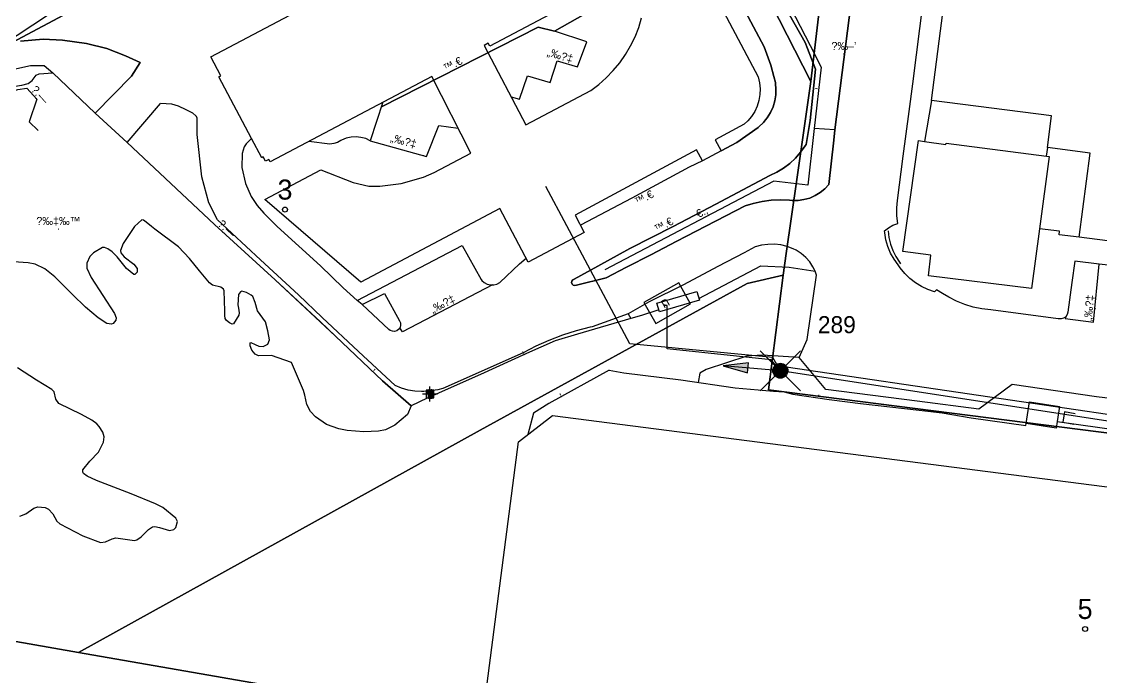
# Model space of a CAD drawing. Header units: metres. Extents: x 218299 to 220222, y 572714 to 574340.
# Drawn here: x 219743.6 to 219851.5, y 573525.6 to 573591.1 of the extents above; entities that cross this region are included whole.
import ezdxf
from ezdxf.enums import TextEntityAlignment as Align

# ---------------------------------------------------------------- set-up
doc = ezdxf.new("R2010")
doc.units = ezdxf.units.M
doc.header["$MEASUREMENT"] = 0
doc.header["$PDMODE"] = 66
doc.header["$PDSIZE"] = 0.75
for name, color, linetype in [('1602', 44, 'Continuous'), ('1603', 44, 'Continuous'), ('6051', 100, 'CABLEAIREXIST'), ('6061', 254, 'CABLEAIREXIST'), ('6151', 102, 'CABLEUNDEXIST03'), ('6241H', 7, 'Continuous'), ('6323', 7, 'Continuous'), ('6541', 7, 'Continuous'), ('6712', 3, 'CABLEDEAD03'), ('A_POINTS', 2, 'Continuous'), ('M2200', 253, 'Continuous'), ('M2207', 253, 'Continuous'), ('M2401', 7, 'Continuous'), ('M2404', 7, 'Continuous'), ('M2408', 253, 'Continuous'), ('M2430', 253, 'Continuous'), ('M2601', 253, 'Continuous'), ('M2602', 253, 'Continuous'), ('M2605', 253, 'Continuous'), ('M2802', 253, 'Continuous'), ('M2804', 253, 'Continuous'), ('M4611', 253, 'Continuous')]:
    doc.layers.add(name, color=color, linetype=linetype)
doc.styles.add('BITUL', font='bitul')
doc.styles.add('HEBTXT', font='HEBTXT')
doc.styles.add('MAVAT_HEBTXT', font='HEBTXT')
doc.linetypes.add('CABLEAIREXIST', pattern='A,0.001,[202,elecad.shx,S=0.8,R=0,X=0,Y=0],-0.8,[203,elecad.shx,S=0.8,R=0,X=0,Y=0],-0.8', length=1.601)
doc.linetypes.add('CABLEDEAD03', pattern='A,2.5,[223,elecad.shx,S=0.01,R=0,X=0,Y=0],5,[222,elecad.shx,S=0.01,R=0,X=0,Y=0],2.5', length=10)
doc.linetypes.add('CABLEUNDEXIST03', pattern='A,3.5,[222,elecad.shx,S=0.01,R=0,X=0,Y=0],1.5', length=5)

# ---------------------------------------------------------------- blocks, each defined once
blk = doc.blocks.new('6323')
at = {"color": 0}
for p, q in [((-2, -2), (2, 2)), ((-2, 2), (2, -2))]:
    blk.add_line(p, q, dxfattribs=at)
at = {"color": 0, "const_width": 0.75}
blk.add_lwpolyline([(-0.375, 0, 1), (0.375, 0, 1)], format="xyb", close=True, dxfattribs=at)
at = {"color": 0}
blk.add_circle((0, 0), 0.75, dxfattribs=at)
at = {"color": 0, "style": 'BITUL'}
blk.add_attdef('POLE_NUM', (3, 3), '', height=1.7, dxfattribs=at)
blk = doc.blocks.new('6541')
at = {"color": 0}
blk.add_lwpolyline([(0.75, 0), (5.75, 0), (3.25, 0.5), (3.25, -0.5), (5.75, 0)], dxfattribs=at)
blk.add_solid([(3.25, -0.5), (3.25, 0.5), (5.75, 0)], dxfattribs=at)
blk = doc.blocks.new('6241H')
at = {"color": 0}
blk.add_lwpolyline([(-2, -1.2), (2, -1.2), (2, 1.2), (-2, 1.2)], close=True, dxfattribs=at)
at = {"color": 0, "linetype": 'ByBlock', "style": 'HEBTXT'}
blk.add_text('ח', height=0.9, dxfattribs=at).set_placement((0.23, -0.3), align=Align.RIGHT)
blk.add_attdef('PIL_NAME', (2.42, 1.83), '', height=1.7, dxfattribs=at)
at = {"color": 0, "linetype": 'ByBlock', "style": 'HEBTXT', "flags": 1}
for tag, p in [('TYPE', (2.43, -0.5)), ('MAP_TYPE', (2.42, -2.56))]:
    blk.add_attdef(tag, p, '', height=1.7, dxfattribs=at)
blk = doc.blocks.new('1603')
at = {"layer": 'A_POINTS'}
blk.add_circle((0, 0), 0.25, dxfattribs=at)
at = {"color": 0, "style": 'HEBTXT'}
blk.add_attdef('PARCEL_NUM', text='', height=2, dxfattribs=at).set_placement((0, 1), align=Align.CENTER)
at = {"color": 0, "style": 'HEBTXT', "flags": 1}
blk.add_attdef('LOT_NUM', text='', height=2, dxfattribs=at).set_placement((0, -2.5), align=Align.CENTER)
blk = doc.blocks.new('M2802')
blk.add_circle((0, 0), 0.025)
at = {"style": 'MAVAT_HEBTXT'}
blk.add_attdef('NAME', text='', height=0.8, dxfattribs=at).set_placement((0, 1.59), align=Align.MIDDLE)
blk = doc.blocks.new('M2804')
blk.add_circle((0, 0), 0.025)
at = {"style": 'MAVAT_HEBTXT'}
blk.add_attdef('NAME', text='', height=0.8, dxfattribs=at).set_placement((0, 1.59), align=Align.MIDDLE)
blk = doc.blocks.new('M4611')
for p, q in [((-1.07, 0.55), (-1.07, 0.77)), ((-1, 0.57), (-0.52, 0.57)), ((-0.95, 0.86), (-0.54, 0.86)), ((-0.88, 1), (-0.51, 1)), ((-0.77, 1.07), (-0.5, 1.07)), ((-0.77, 0.25), (-0.5, 0.25)), ((-0.5, 1.07), (-0.5, 1.13)), ((-0.5, -1.5), (-0.5, 1.06)), ((-0.2, 1.43), (0.44, 1.43)), ((-0.04, 1.28), (-0.04, -1.47)), ((0.41, 1.29), (0.41, -1.46)), ((0.64, -1.47), (0.64, 1.16)), ((0.74, 1.13), (0.74, -1.5)), ((0.74, 1.07), (0.95, 1.07)), ((0.74, 0.25), (0.95, 0.25)), ((1.03, 1), (0.77, 1)), ((1.16, 0.85), (0.78, 0.85)), ((1.2, 0.55), (0.79, 0.55)), ((1.25, 0.55), (1.25, 0.77)), ((0.74, -1.5), (-0.5, -1.5))]:
    blk.add_line(p, q)
for centre, start, end in [((-0.77, 0.77), 90, 180), ((-0.77, 0.55), 180, 270), ((-0.2, 1.13), 90, 180), ((0.44, 1.13), 0, 90), ((0.95, 0.77), 0, 90), ((0.95, 0.55), 270, 0)]:
    blk.add_arc(centre, 0.3, start, end)
blk.add_point((0, 0))
at = {"style": 'MAVAT_HEBTXT', "flags": 1}
for tag, p in [('MARK', (0.08, 2.68)), ('HEIGHT', (0.08, -2.76)), ('NAME', (0.08, -5.32)), ('DIAMETER', (0.08, -7.89))]:
    blk.add_attdef(tag, text='', height=0.8, dxfattribs=at).set_placement(p, align=Align.MIDDLE)
blk = doc.blocks.new('M2404')
blk.add_circle((0, 0), 0.025)
at = {"style": 'MAVAT_HEBTXT'}
blk.add_attdef('NAME', text='', height=0.8, dxfattribs=at).set_placement((0, 1.59), align=Align.MIDDLE)
blk = doc.blocks.new('M2430')
blk.add_circle((0, 0), 0.025)
at = {"style": 'MAVAT_HEBTXT'}
blk.add_attdef('NAME', text='', height=0.8, dxfattribs=at).set_placement((0, 1.25), align=Align.MIDDLE)
blk = doc.blocks.new('M2601')
blk.add_circle((0, 0), 0.025)
at = {"style": 'MAVAT_HEBTXT'}
blk.add_attdef('NAME', text='', height=0.8, dxfattribs=at).set_placement((0, 1.59), align=Align.MIDDLE)
blk = doc.blocks.new('M2602')
blk.add_circle((0, 0), 0.025)
at = {"style": 'MAVAT_HEBTXT'}
blk.add_attdef('NAME', text='', height=0.8, dxfattribs=at).set_placement((0, 1.59), align=Align.MIDDLE)
blk = doc.blocks.new('M2605')
blk.add_circle((0, 0), 0.025)
at = {"style": 'MAVAT_HEBTXT'}
blk.add_attdef('NAME', text='', height=0.8, dxfattribs=at).set_placement((0, 1.59), align=Align.MIDDLE)
blk = doc.blocks.new('111')
at = {"layer": 'M2200'}
for points in [[(219863.99, 573567.71, 596.18), (219849.31, 573569.6, 596.16), (219850.4, 573578, 597.54), (219846.13, 573578.55, 596.76), (219846.54, 573581.71, 596.76), (219834.54, 573583.26, 595.92), (219838.83, 573616.52, 596.1), (219881.11, 573611.06, 596.1)], [(219803.04, 573595.37, 597.38), (219790.4, 573588.69, 597.49), (219790.25, 573588.97, 598.12), (219789.83, 573588.75, 598.12), (219794.02, 573580.82, 598.01), (219800.49, 573584.24, 597.96), (219801.3, 573584.85, 597.96), (219802.05, 573585.51, 597.97), (219802.75, 573586.24, 597.97), (219803.39, 573587.02, 597.96), (219803.97, 573587.84, 597.95), (219804.48, 573588.71, 597.94), (219804.92, 573589.62, 597.93), (219805.29, 573590.55, 597.92), (219805.58, 573591.52, 597.9)], [(219811.48, 573596.43, 597.85), (219817.21, 573585.6, 597.85), (219817.35, 573585.02, 597.85), (219817.41, 573584.43, 597.85), (219817.4, 573583.84, 597.85), (219817.3, 573583.26, 597.85), (219817.13, 573582.69, 597.85), (219816.88, 573582.16, 597.85), (219816.56, 573581.66, 597.85), (219816.18, 573581.21, 597.85), (219815.82, 573580.88, 597.85), (219812.94, 573579.33, 597.85), (219813.52, 573578.24, 594.97), (219813.52, 573578.24, 594.97), (219811.66, 573577.24, 594.97), (219811.66, 573577.24, 594.97), (219811.07, 573578.32, 597.85), (219798.93, 573571.79, 597.85), (219799.84, 573570.07, 597.33), (219794.25, 573567.12, 597.33), (219791.42, 573572.46, 597.96), (219777.53, 573565.12, 597.85), (219767.93, 573573.38, 597.96), (219773.53, 573576.34, 597.96), (219776.77, 573575.07, 597.96), (219778.33, 573574.71, 597.95), (219779.41, 573574.68, 597.93), (219781.55, 573574.97, 597.91), (219783.79, 573575.59, 597.89), (219784.85, 573576.05, 597.91), (219788.52, 573578, 598.06), (219784.6, 573585.64, 597.43), (219768.47, 573577.12, 597.43), (219768.33, 573577.37, 598.17), (219767.99, 573577.19, 598.17), (219767.77, 573577.61, 598.22), (219767.62, 573577.53, 597.59), (219766.61, 573579.44, 597.54), (219763.34, 573585.62, 597.38), (219763.53, 573585.72, 598.12), (219762.54, 573587.6, 598.12), (219797.84, 573606.25, 598.12)], [(219820.78, 573494.25, 597.06), (219789.77, 573498.26, 597.06), (219787.12, 573501.64, 597.06), (219793.28, 573549.16, 597.06), (219796.68, 573551.79, 597.06), (219856.22, 573544.12, 597.06), (219858.79, 573540.65, 597.06), (219855.51, 573515.31, 597.06)]]:
    blk.add_polyline3d(points, dxfattribs=at)
blk.add_polyline3d([(219844.52, 573564.49, 595.59), (219834.23, 573565.73, 595.59), (219834.48, 573567.8, 595.59), (219831.69, 573568.18, 594.87), (219833.24, 573579.26, 594.87), (219833.85, 573579.17, 595.07), (219835.98, 573578.85, 595.77), (219836, 573578.99, 595.77), (219846.04, 573577.7, 595.77), (219846.29, 573577.67, 595.77), (219845.32, 573570.42, 595.67)], close=True, dxfattribs=at)
at = {"layer": 'M2207'}
for points in [[(219807.1, 573563.01, 594.09), (219811.09, 573564.18, 594.14), (219811.35, 573563.3, 594.14), (219807.36, 573562.13, 594.09)], [(219846.99, 573550.53, 594.78), (219843.99, 573550.99, 594.78), (219843.99, 573550.99, 594.78), (219844.33, 573553.16, 594.78), (219847.32, 573552.7, 594.78), (219847.09, 573551.2, 594.78), (219846.99, 573550.53, 594.78)]]:
    blk.add_polyline3d(points, close=True, dxfattribs=at)
at = {"layer": 'M2401'}
for points in [[(219826.69, 573594.39, 592.65), (219824.88, 573580.33, 592.65), (219824.88, 573580.33, 592.65), (219824.77, 573579.3, 592.65), (219824.27, 573574.85, 592.65), (219823.87, 573574.42, 592.65), (219823.41, 573574.05, 592.65), (219822.91, 573573.75, 592.65), (219822.37, 573573.51, 592.65), (219821.8, 573573.35, 592.65), (219821.22, 573573.27, 592.65), (219820.63, 573573.27, 592.65), (219820.35, 573573.3, 592.65), (219819.43, 573573.33, 592.65), (219818.52, 573573.29, 592.65), (219817.61, 573573.17, 592.65), (219816.71, 573572.97, 592.65), (219815.92, 573572.73, 592.65), (219810.05, 573569.69, 592.65), (219809.03, 573569.16, 592.65), (219806.55, 573567.88, 592.65), (219804.07, 573566.6, 592.65), (219802.02, 573565.53, 592.65), (219799.07, 573564.8, 592.65), (219798.91, 573564.76, 592.65), (219798.75, 573564.8, 592.65), (219798.63, 573564.91, 592.65), (219798.58, 573565.06, 592.65), (219798.6, 573565.22, 592.65), (219798.7, 573565.34, 592.65), (219798.84, 573565.41, 592.65), (219801.19, 573566.71, 592.65), (219804.39, 573568.48, 592.65), (219808.72, 573570.67, 592.65), (219813, 573572.91, 592.65), (219818.38, 573575.75, 592.65), (219819.09, 573576.08, 592.65), (219819.76, 573576.49, 592.65), (219820.38, 573576.96, 592.65), (219820.95, 573577.49, 592.65), (219821.47, 573578.08, 592.65), (219821.92, 573578.72, 592.65), (219822.01, 573578.87, 592.65), (219822.18, 573579.85, 592.65), (219822.43, 573581.27, 592.65), (219822.94, 573586.38, 592.65), (219822.14, 573588.45, 592.65), (219821.92, 573589.03, 592.65), (219818.8, 573594.59, 592.65)], [(219853.74, 573566.63, 592.89), (219851.31, 573566.92, 592.89), (219848.85, 573567.2, 592.89), (219848.56, 573565.09, 592.89), (219848.18, 573562.11, 592.89), (219848.1, 573561.87, 592.89), (219847.95, 573561.66, 592.89), (219847.74, 573561.51, 592.89), (219847.49, 573561.43, 592.89), (219847.23, 573561.43, 592.89), (219847.19, 573561.44, 592.89), (219840.46, 573562.33, 592.89), (219839.58, 573562.43, 592.89), (219838.71, 573562.61, 592.89), (219837.87, 573562.87, 592.89), (219837.05, 573563.2, 592.89), (219836.26, 573563.61, 592.89), (219835.65, 573563.99, 592.89), (219835.03, 573564.34, 592.89), (219834.85, 573564.13, 592.89), (219834.18, 573564.36, 592.89), (219833.53, 573564.66, 592.89), (219832.93, 573565.04, 592.89), (219832.37, 573565.48, 592.89), (219831.87, 573565.98, 592.89), (219831.42, 573566.53, 592.89), (219831.21, 573566.84, 592.89), (219830.8, 573567.41, 592.89), (219830.46, 573568.02, 592.89), (219830.19, 573568.66, 592.89), (219829.99, 573569.34, 592.89), (219829.87, 573570.03, 592.89), (219829.85, 573570.24, 592.89), (219830.25, 573570.55, 592.89), (219830.69, 573570.79, 592.89), (219831.17, 573570.96, 592.89), (219831.18, 573570.96, 592.89), (219831.09, 573571.74, 592.89), (219831.08, 573572.53, 592.89), (219831.14, 573573.27, 592.89), (219831.71, 573577.7, 592.89), (219832.3, 573582.14, 592.89), (219832.67, 573584.91, 592.89), (219833.74, 573593.36, 592.89)], [(219779.58, 573582.62, 591.73), (219795.25, 573590.59, 591.73), (219796.87, 573590.18, 591.73), (219804.3, 573594.4, 591.73)], [(219815.68, 573592.59, 591.73), (219817.81, 573588.6, 591.73), (219818.48, 573586.79, 591.73), (219818.8, 573585.66, 591.73), (219818.94, 573585.05, 591.73), (219818.96, 573584.87, 591.73), (219819, 573584.44, 591.73), (219818.98, 573583.82, 591.73), (219818.89, 573583.21, 591.73), (219818.71, 573582.62, 591.73), (219818.46, 573582.05, 591.73), (219818.13, 573581.53, 591.73), (219817.96, 573581.31, 591.73), (219817.75, 573581.04, 591.73), (219817.3, 573580.62, 591.73), (219817.23, 573580.56, 591.73), (219815.08, 573579.04, 591.73), (219813.52, 573578.24, 591.73)], [(219741.62, 573588.75, 589.87), (219750.91, 573594.9, 589.87)], [(219743.51, 573589.18, 589.24), (219745.78, 573589.37, 589.24), (219747.71, 573589.28, 589.24), (219750.11, 573588.93, 589.24), (219752.13, 573588.44, 589.24), (219754.01, 573587.72, 589.24), (219755.47, 573587.05, 589.24), (219754.6, 573585.69, 589.24)], [(219861.19, 573552.46, 591.71), (219851.02, 573553.67, 591.71), (219842.6, 573554.88, 591.71), (219839.27, 573552.42, 591.71), (219833.11, 573553.23, 591.71), (219823.97, 573554.4, 591.71), (219821.32, 573557.58, 591.71), (219821.72, 573558.48, 591.71), (219822.12, 573559.38, 591.71), (219823.06, 573565.82, 591.71), (219822.92, 573566.2, 591.71), (219822.89, 573566.27, 591.71), (219822.7, 573566.63, 591.71), (219822.37, 573567.13, 591.71), (219821.98, 573567.58, 591.71), (219821.52, 573567.97, 591.71), (219821.03, 573568.3, 591.71), (219820.73, 573568.44, 591.71), (219820.12, 573568.67, 591.71), (219819.49, 573568.82, 591.71), (219818.85, 573568.89, 591.71), (219818.2, 573568.88, 591.71), (219817.56, 573568.79, 591.71), (219816.94, 573568.63, 591.71), (219815.84, 573568.03, 591.71), (219813.18, 573566.68, 591.71), (219809.75, 573564.85, 591.71), (219806.33, 573563.13, 591.71), (219804.25, 573561.96, 591.71), (219800.65, 573560.66, 591.71), (219800.43, 573560.61, 591.71), (219799.04, 573560.24, 591.71), (219797.67, 573559.81, 591.71), (219796.32, 573559.29, 591.71), (219795.01, 573558.7, 591.71), (219793.73, 573558.05, 591.71), (219785.73, 573554.49, 591.71), (219785.2, 573554.37, 591.71), (219783.83, 573554.2, 591.71), (219783.6, 573554.19, 591.71), (219782.92, 573554.22, 591.71), (219782.25, 573554.33, 591.71), (219781.59, 573554.52, 591.71), (219780.96, 573554.78, 591.71), (219777.28, 573558.18, 591.71), (219773.67, 573561.57, 591.71), (219771.3, 573563.84, 591.71), (219767.48, 573567.33, 591.71), (219763.19, 573571.33, 591.71), (219762.33, 573573.02, 591.71), (219761.64, 573575.62, 591.71), (219761.16, 573579.85, 591.71), (219761.18, 573581, 591.71), (219761.18, 573581.23, 591.71), (219761.18, 573581.35, 591.71), (219761.16, 573581.48, 591.71), (219761.1, 573581.66, 591.71), (219761.05, 573581.71, 591.71), (219760.74, 573581.97, 591.71), (219760.08, 573582.33, 591.71), (219759.31, 573582.7, 591.71), (219758.65, 573582.89, 591.71), (219757.51, 573582.94, 591.71)], [(219779.73, 573583.07, 591.76), (219778.46, 573579.23, 591.76), (219778.01, 573579.44, 591.76), (219777.53, 573579.57, 591.76), (219777.04, 573579.62, 591.76), (219776.54, 573579.59, 591.76), (219776.06, 573579.48, 591.76), (219775.6, 573579.3, 591.76), (219775.52, 573579.26, 591.76), (219775.18, 573579.07, 591.76), (219774.82, 573578.95, 591.76), (219774.43, 573578.9, 591.76), (219772.31, 573579.15, 591.76)], [(219766.61, 573579.44, 591.92), (219766.05, 573578.91, 591.92), (219765.85, 573578.63, 591.92), (219765.65, 573577.95, 591.92), (219765.62, 573576.57, 591.92), (219766, 573574.95, 591.92), (219766.56, 573573.65, 591.92), (219767.18, 573572.76, 591.92), (219767.84, 573571.99, 591.92), (219769.15, 573570.67, 591.92), (219773.48, 573566.73, 591.92), (219775.77, 573564.55, 591.92), (219777.14, 573563.28, 591.92), (219787.64, 573568.76, 591.92), (219789.53, 573565.39, 591.92), (219789.61, 573565.29, 591.92), (219789.85, 573565.08, 591.92), (219790.15, 573564.92, 591.92), (219790.47, 573564.84, 591.92), (219790.67, 573564.84, 591.92), (219790.8, 573564.84, 591.92), (219791.12, 573564.92, 591.92), (219791.42, 573565.08, 591.92), (219793.36, 573566.93, 591.92), (219794.04, 573567.52, 591.92)], [(219811.66, 573577.24, 591.87), (219810.32, 573576.58, 591.87), (219804.61, 573573.49, 591.87), (219799.46, 573570.79, 591.87)], [(219777.65, 573562.89, 591.86), (219779.89, 573563.98, 591.86), (219781.37, 573561.26, 591.86), (219781.47, 573561.05, 591.86), (219781.49, 573560.82, 591.86), (219781.44, 573560.59, 591.86), (219781.41, 573560.55, 591.86), (219781.31, 573560.4, 591.86), (219781.12, 573560.26, 591.86), (219780.9, 573560.19, 591.86), (219780.67, 573560.2, 591.86), (219780.45, 573560.29, 591.86), (219780.32, 573560.39, 591.86), (219777.65, 573562.89, 591.86)]]:
    blk.add_polyline3d(points, dxfattribs=at)
at = {"layer": 'M2404'}
for points in [[(219818.8, 573594.59, 592.62), (219821.92, 573589.03, 592.62), (219822.14, 573588.45, 592.62), (219822.94, 573586.38, 592.62), (219822.43, 573581.27, 592.62), (219822.18, 573579.85, 592.62), (219822.01, 573578.87, 592.62), (219821.92, 573578.72, 592.62), (219821.47, 573578.08, 592.62), (219820.95, 573577.49, 592.62), (219820.38, 573576.96, 592.62), (219819.76, 573576.49, 592.62), (219819.09, 573576.08, 592.62), (219818.38, 573575.75, 592.62), (219813, 573572.91, 592.62), (219808.72, 573570.67, 592.62), (219804.39, 573568.48, 592.62), (219801.19, 573566.71, 592.62), (219798.84, 573565.41, 592.62), (219798.7, 573565.34, 592.62), (219798.6, 573565.22, 592.62), (219798.58, 573565.06, 592.62), (219798.63, 573564.91, 592.62), (219798.75, 573564.8, 592.62), (219798.91, 573564.76, 592.62), (219799.07, 573564.8, 592.62), (219802.02, 573565.53, 592.62), (219804.07, 573566.6, 592.62), (219806.55, 573567.88, 592.62), (219809.03, 573569.16, 592.62), (219810.05, 573569.69, 592.62), (219815.92, 573572.73, 592.62), (219816.71, 573572.97, 592.62), (219817.61, 573573.17, 592.62), (219818.52, 573573.29, 592.62), (219819.43, 573573.33, 592.62), (219820.35, 573573.3, 592.62), (219820.63, 573573.27, 592.62), (219821.22, 573573.27, 592.62), (219821.8, 573573.35, 592.62), (219822.37, 573573.51, 592.62), (219822.91, 573573.75, 592.62), (219823.41, 573574.05, 592.62), (219823.87, 573574.42, 592.62), (219824.27, 573574.85, 592.62), (219824.77, 573579.3, 592.62), (219824.88, 573580.33, 592.62), (219824.88, 573580.33, 592.62), (219826.69, 573594.39, 592.62)], [(219853.74, 573566.63, 592.89), (219851.31, 573566.92, 592.89), (219848.85, 573567.2, 592.89), (219848.56, 573565.09, 592.89), (219848.18, 573562.11, 592.89), (219848.1, 573561.87, 592.89), (219847.95, 573561.66, 592.89), (219847.74, 573561.51, 592.89), (219847.49, 573561.43, 592.89), (219847.23, 573561.43, 592.89), (219847.19, 573561.44, 592.89), (219840.46, 573562.33, 592.89), (219839.58, 573562.43, 592.89), (219838.71, 573562.61, 592.89), (219837.87, 573562.87, 592.89), (219837.05, 573563.2, 592.89), (219836.26, 573563.61, 592.89), (219835.65, 573563.99, 592.89), (219835.03, 573564.34, 592.89), (219834.85, 573564.13, 592.89), (219834.18, 573564.36, 592.89), (219833.53, 573564.66, 592.89), (219832.93, 573565.04, 592.89), (219832.37, 573565.48, 592.89), (219831.87, 573565.98, 592.89), (219831.42, 573566.53, 592.89), (219831.21, 573566.84, 592.89), (219830.8, 573567.41, 592.89), (219830.46, 573568.02, 592.89), (219830.19, 573568.66, 592.89), (219829.99, 573569.34, 592.89), (219829.87, 573570.03, 592.89), (219829.85, 573570.24, 592.89), (219830.25, 573570.55, 592.89), (219830.69, 573570.79, 592.89), (219831.17, 573570.96, 592.89), (219831.18, 573570.96, 592.89), (219831.09, 573571.74, 592.89), (219831.08, 573572.53, 592.89), (219831.14, 573573.27, 592.89), (219831.71, 573577.7, 592.89), (219832.3, 573582.14, 592.89), (219832.67, 573584.91, 592.89), (219833.74, 573593.36, 592.89)], [(219813.52, 573578.24, 591.87), (219815.08, 573579.04, 591.87), (219817.23, 573580.56, 591.87), (219817.3, 573580.62, 591.87), (219817.75, 573581.04, 591.87), (219817.96, 573581.31, 591.87), (219818.13, 573581.53, 591.87), (219818.46, 573582.05, 591.87), (219818.71, 573582.62, 591.87), (219818.89, 573583.21, 591.87), (219818.98, 573583.82, 591.87), (219819, 573584.44, 591.87), (219818.96, 573584.87, 591.87), (219818.94, 573585.05, 591.87), (219818.8, 573585.66, 591.87), (219818.48, 573586.79, 591.87), (219817.81, 573588.6, 591.87), (219815.68, 573592.59, 591.87)], [(219804.3, 573594.4, 591.87), (219796.87, 573590.18, 591.87), (219795.25, 573590.59, 591.87), (219779.58, 573582.62, 591.87)], [(219754.6, 573585.69, 590.92), (219755.47, 573587.05, 590.92), (219754.01, 573587.72, 590.92), (219752.13, 573588.44, 590.92), (219750.11, 573588.93, 590.92), (219747.71, 573589.28, 590.92), (219745.78, 573589.37, 590.92), (219743.51, 573589.18, 590.92)], [(219861.19, 573552.46, 591.71), (219851.02, 573553.67, 591.71), (219842.6, 573554.88, 591.71), (219839.27, 573552.42, 591.71), (219833.11, 573553.23, 591.71), (219823.97, 573554.4, 591.71), (219821.32, 573557.58, 591.71), (219821.72, 573558.48, 591.71), (219822.12, 573559.38, 591.71), (219823.06, 573565.82, 591.71), (219822.92, 573566.2, 591.71), (219822.89, 573566.27, 591.71), (219822.7, 573566.63, 591.71), (219822.37, 573567.13, 591.71), (219821.98, 573567.58, 591.71), (219821.52, 573567.97, 591.71), (219821.03, 573568.3, 591.71), (219820.73, 573568.44, 591.71), (219820.12, 573568.67, 591.71), (219819.49, 573568.82, 591.71), (219818.85, 573568.89, 591.71), (219818.2, 573568.88, 591.71), (219817.56, 573568.79, 591.71), (219816.94, 573568.63, 591.71), (219815.84, 573568.03, 591.71), (219813.18, 573566.68, 591.71), (219809.75, 573564.85, 591.71), (219806.33, 573563.13, 591.71), (219804.25, 573561.96, 591.71), (219800.65, 573560.66, 591.71), (219800.43, 573560.61, 591.71), (219799.04, 573560.24, 591.71), (219797.67, 573559.81, 591.71), (219796.32, 573559.29, 591.71), (219795.01, 573558.7, 591.71), (219793.73, 573558.05, 591.71), (219785.73, 573554.49, 591.71), (219785.2, 573554.37, 591.71), (219783.83, 573554.2, 591.71), (219783.6, 573554.19, 591.71), (219782.92, 573554.22, 591.71), (219782.25, 573554.33, 591.71), (219781.59, 573554.52, 591.71), (219780.96, 573554.78, 591.71), (219777.28, 573558.18, 591.71), (219773.67, 573561.57, 591.71), (219771.3, 573563.84, 591.71), (219767.48, 573567.33, 591.71), (219763.19, 573571.33, 591.71), (219762.33, 573573.02, 591.71), (219761.64, 573575.62, 591.71), (219761.16, 573579.85, 591.71), (219761.18, 573581, 591.71), (219761.18, 573581.23, 591.71), (219761.18, 573581.35, 591.71), (219761.16, 573581.48, 591.71), (219761.1, 573581.66, 591.71), (219761.05, 573581.71, 591.71), (219760.74, 573581.97, 591.71), (219760.08, 573582.33, 591.71), (219759.31, 573582.7, 591.71), (219758.65, 573582.89, 591.71), (219757.51, 573582.94, 591.71)], [(219779.73, 573583.07, 591.76), (219778.46, 573579.23, 591.76), (219778.01, 573579.44, 591.76), (219777.53, 573579.57, 591.76), (219777.04, 573579.62, 591.76), (219776.54, 573579.59, 591.76), (219776.06, 573579.48, 591.76), (219775.6, 573579.3, 591.76), (219775.52, 573579.26, 591.76), (219775.18, 573579.07, 591.76), (219774.82, 573578.95, 591.76), (219774.43, 573578.9, 591.76), (219772.31, 573579.15, 591.76)], [(219766.61, 573579.44, 591.92), (219766.05, 573578.91, 591.92), (219765.85, 573578.63, 591.92), (219765.65, 573577.95, 591.92), (219765.62, 573576.57, 591.92), (219766, 573574.95, 591.92), (219766.56, 573573.65, 591.92), (219767.18, 573572.76, 591.92), (219767.84, 573571.99, 591.92), (219769.15, 573570.67, 591.92), (219773.48, 573566.73, 591.92), (219775.77, 573564.55, 591.92), (219777.14, 573563.28, 591.92), (219787.64, 573568.76, 591.92), (219789.53, 573565.39, 591.92), (219789.61, 573565.29, 591.92), (219789.85, 573565.08, 591.92), (219790.15, 573564.92, 591.92), (219790.47, 573564.84, 591.92), (219790.67, 573564.84, 591.92), (219790.8, 573564.84, 591.92), (219791.12, 573564.92, 591.92), (219791.42, 573565.08, 591.92), (219793.36, 573566.93, 591.92), (219794.04, 573567.52, 591.92)], [(219811.66, 573577.24, 591.87), (219810.32, 573576.58, 591.87), (219804.61, 573573.49, 591.87), (219799.46, 573570.79, 591.87)], [(219777.65, 573562.89, 591.86), (219779.89, 573563.98, 591.86), (219781.37, 573561.26, 591.86), (219781.47, 573561.05, 591.86), (219781.49, 573560.82, 591.86), (219781.44, 573560.59, 591.86), (219781.41, 573560.55, 591.86), (219781.31, 573560.4, 591.86), (219781.12, 573560.26, 591.86), (219780.9, 573560.19, 591.86), (219780.67, 573560.2, 591.86), (219780.45, 573560.29, 591.86), (219780.32, 573560.39, 591.86), (219777.65, 573562.89, 591.86)]]:
    blk.add_polyline3d(points, dxfattribs=at)
at = {"layer": 'M2408'}
for points in [[(219834.54, 573583.26, 592.01), (219833.85, 573579.17, 592.01)], [(219824.88, 573580.33, 592.08), (219822.82, 573580.45, 592.08)], [(219849.31, 573569.6, 592.24), (219847.29, 573569.82, 592.24), (219847.33, 573570.2, 592.24), (219845.32, 573570.42, 592.24)], [(219817.5, 573566.74, 592.29), (219820.33, 573566.62, 592.29), (219822.92, 573566.2, 592.29)], [(219804.25, 573561.96, 592.07), (219804.5, 573561.47, 592.07)], [(219821.32, 573557.58, 592.34), (219817.63, 573557.8, 592.34), (219816.09, 573557.71, 592.34), (219812.03, 573556.38, 592.34), (219811.39, 573556.02, 592.34), (219811.23, 573555.09, 592.34)], [(219847.09, 573551.2, 592.26), (219855.38, 573550.01, 592.26)]]:
    blk.add_polyline3d(points, dxfattribs=at)
at = {"layer": 'M2430'}
for points in [[(219792.54, 573583.63, 591.72), (219793.36, 573583.39, 591.7), (219794.18, 573585.72, 591.61), (219796.43, 573585.06, 591.7), (219797.15, 573587.21, 591.7), (219799.18, 573586.61, 591.61), (219800.11, 573589.11, 591.7), (219796.87, 573590.18, 591.7)], [(219778.46, 573579.23, 591.61), (219784.09, 573577.67, 591.61), (219785.33, 573580.74, 591.79), (219787.24, 573580.5, 591.79)], [(219847.95, 573561.66, 592.08), (219847.89, 573561.49, 592.08), (219850.74, 573561.11, 592.08), (219851.31, 573566.92, 592.17)], [(219790.67, 573564.84, 591.83), (219781.67, 573560.15, 591.83), (219781.41, 573560.55, 591.83)], [(219777.65, 573562.89, 591.69), (219777.14, 573563.28, 591.69)]]:
    blk.add_polyline3d(points, dxfattribs=at)
at = {"layer": 'M2601'}
for points in [[(219816.29, 573600.23, 593.55), (219819.96, 573593.53, 593.55), (219822.42, 573588.73, 593.55)], [(219822.42, 573588.73, 593.55), (219823.51, 573586.59, 593.55), (219822.82, 573580.45, 593.55), (219822.76, 573579.86, 593.55)], [(219822.76, 573579.86, 593.55), (219822.19, 573574.81, 593.55)], [(219830.22, 573570.24, 593.23), (219830.29, 573569.57, 593.23), (219830.44, 573568.91, 593.23), (219830.67, 573568.27, 593.23), (219830.97, 573567.66, 593.23), (219831.34, 573567.1, 593.23), (219831.46, 573566.94, 593.23)], [(219811.3, 573563.47, 593.43), (219817.5, 573566.74, 593.43), (219817.5, 573566.74, 593.43)], [(219807.3, 573562.34, 593.58), (219805.55, 573561.78, 593.58)], [(219805.55, 573561.78, 592.98), (219804.5, 573561.47, 592.97), (219799.17, 573559.91, 592.92), (219796.95, 573559.24, 592.77), (219794.08, 573557.99, 592.86), (219789.49, 573555.88, 592.92), (219784.15, 573553.51, 592.89), (219782.55, 573552.75, 592.89)], [(219782.55, 573552.75, 592.89), (219782.55, 573552.75, 592.89), (219779.68, 573555.26, 593.01), (219779.68, 573555.26, 593.01), (219774.99, 573559.73, 593.01)], [(219802.35, 573556.31, 593.7), (219796.3, 573553, 593.7), (219794.79, 573552.02, 593.7), (219794.21, 573549.88, 593.7)], [(219802.35, 573556.31, 593.7), (219803.8, 573556.06, 593.7), (219809.49, 573555.34, 593.64), (219814.92, 573554.57, 593.97), (219818.76, 573554.23, 593.88), (219819.81, 573554.16, 593.88), (219820.69, 573553.91, 593.88), (219824.32, 573553.4, 593.94), (219827.44, 573552.98, 594), (219833.3, 573552.31, 593.97), (219835.62, 573552.04, 594.06), (219838.51, 573551.56, 594.09), (219843.96, 573550.78, 593.97), (219843.99, 573550.99, 593.97)], [(219848.9, 573551.95, 592.96), (219847.82, 573552.16, 593.38), (219847.65, 573551.11, 593.38), (219848.75, 573550.93, 592.84)]]:
    blk.add_polyline3d(points, dxfattribs=at)
at = {"layer": 'M2602'}
for points in [[(219712.37, 573571.36, 589.35), (219716.78, 573573.62, 589.35), (219721.37, 573576.01, 589.56), (219725.54, 573578.08, 589.56), (219729.55, 573580.18, 589.66), (219733.3, 573582.06, 589.87), (219736.89, 573583.85, 589.87), (219740.54, 573585.58, 589.98), (219742.55, 573586.31, 590.08), (219744.5, 573586.74, 590.19), (219745.88, 573586.75, 590.19), (219746.76, 573586.01, 590.19)], [(219750.97, 573581.98, 591.04), (219746.76, 573586.01, 590.93)], [(219846.04, 573577.7, 595.93), (219846.18, 573578.55, 595.93)], [(219822.19, 573574.81, 592.49), (219818.78, 573575.19, 592.55), (219801.91, 573566.34, 592.61)]]:
    blk.add_polyline3d(points, dxfattribs=at)
at = {"layer": 'M2605'}
for points in [[(219750.97, 573581.98, 590.92), (219754.6, 573585.69, 591.02)], [(219741.85, 573583.84, 589.14), (219743.24, 573584.35, 589.56), (219744.15, 573584.47, 589.87), (219744.15, 573584.47, 589.87), (219745.15, 573583.37, 589.87), (219745.15, 573583.37, 589.87), (219744.39, 573581.11, 589.14), (219745.29, 573580.24, 589.14)], [(219754.18, 573579.05, 591.55), (219757.51, 573582.94, 591.24)], [(219750.97, 573581.98, 590.92), (219754.18, 573579.05, 591.13)], [(219773.48, 573561.15, 591.76), (219768.96, 573565.35, 591.76), (219762.9, 573570.85, 591.55), (219754.18, 573579.05, 591.55), (219754.18, 573579.05, 591.55)], [(219773.48, 573561.15, 591.76), (219774.99, 573559.73, 591.79), (219774.99, 573559.73, 591.79), (219774.99, 573559.73, 591.79)]]:
    blk.add_polyline3d(points, dxfattribs=at)
at = {"layer": 'M2802'}
for points in [[(219742.31, 573584.57, 589.44), (219743.64, 573584.78, 589.8), (219744.29, 573584.95, 589.95), (219744.67, 573585.26, 590.04), (219745.09, 573585.79, 590.14), (219745.37, 573585.91, 590.16), (219746.76, 573586.01, 590.16), (219750.97, 573581.98, 590.52), (219754.18, 573579.05, 590.88), (219758.54, 573574.95, 590.88), (219762.9, 573570.85, 591.06), (219768.96, 573565.35, 591.42), (219774.99, 573559.73, 591.6), (219779.68, 573555.26, 591.78), (219782.55, 573552.75, 591.78), (219782.18, 573551.89, 591.78), (219780.93, 573550.83, 591.6), (219780, 573550.35, 591.48), (219779.28, 573550.21, 591.39), (219777.83, 573550.17, 591.24), (219776.15, 573550.29, 591.11), (219775.31, 573550.45, 591.09), (219774.09, 573550.9, 591.07), (219772.98, 573551.66, 591.06), (219772.49, 573552.19, 591.06), (219772.13, 573552.89, 591.04), (219771.94, 573553.83, 591.04), (219771.8, 573554.29, 591.06), (219770.61, 573557.07, 591.21), (219768.61, 573557.77, 591.21), (219767.3, 573557.76, 591.1), (219766.95, 573557.91, 591.1), (219766.64, 573558.3, 591.1), (219766.48, 573558.75, 591.1), (219766.47, 573559.04, 591.1), (219766.53, 573559.08, 591.1), (219766.95, 573558.89, 591.1), (219767.33, 573558.71, 591.1), (219767.77, 573558.68, 591.1), (219768.22, 573558.9, 591.1), (219768.39, 573559.35, 591.1), (219768.22, 573560.25, 591.21), (219768.01, 573561.16, 591.21), (219767.2, 573562.26, 591.21), (219766.96, 573563.09, 591.21), (219766.72, 573563.69, 591.1), (219766.56, 573563.82, 591.1), (219766.1, 573564.07, 591.1), (219765.64, 573564.2, 591.1), (219765.49, 573564.14, 591.1), (219765.29, 573563.87, 591.1), (219765.24, 573562.85, 591.1), (219765.29, 573562.51, 591.1), (219765.37, 573562.05, 591.1), (219765.33, 573561.82, 591.1), (219765.05, 573561.39, 591.1), (219764.8, 573560.94, 591), (219764.68, 573560.9, 591), (219764.4, 573561.06, 591), (219764.11, 573561.27, 591), (219763.98, 573561.47, 591), (219763.92, 573561.78, 591), (219763.92, 573562.26, 591), (219763.86, 573564.25, 591), (219763.81, 573564.41, 590.99), (219763.54, 573564.6, 590.97), (219762.71, 573564.82, 590.91), (219762.39, 573565.03, 590.89), (219761.41, 573566.24, 590.89), (219760.41, 573567.46, 590.79), (219759.31, 573568.63, 590.79), (219756.94, 573570.41, 590.58), (219756.61, 573570.66, 590.58), (219756.06, 573571.1, 590.58), (219755.8, 573571.29, 590.58), (219755.63, 573571.32, 590.58), (219754.89, 573570.68, 590.52), (219753.76, 573568.97, 590.37), (219753.5, 573568.27, 590.37), (219753.54, 573568.05, 590.37), (219753.86, 573567.65, 590.37), (219754.84, 573566.9, 590.37), (219755.16, 573566.48, 590.37), (219755.16, 573566.11, 590.37), (219754.94, 573565.87, 590.37), (219754.83, 573565.86, 590.37), (219754.12, 573566.48, 590.31), (219753.18, 573567.63, 590.18), (219752.68, 573568.13, 590.16), (219752.25, 573568.44, 590.16), (219751.9, 573568.58, 590.16), (219751.72, 573568.57, 590.16), (219750.82, 573568.04, 590.07), (219750.46, 573567.66, 590), (219750.14, 573567, 589.95), (219750.16, 573566.52, 590), (219750.58, 573565.58, 590.16), (219752.9, 573561.98, 590.16), (219753.09, 573561.56, 590.16), (219753.03, 573561.3, 590.16), (219752.77, 573560.98, 590.16), (219752.61, 573560.91, 590.16), (219752.15, 573560.98, 590.16), (219751.26, 573561.53, 590.16), (219750.02, 573562.62, 589.95), (219748.71, 573563.89, 589.87), (219746.95, 573565.63, 589.8), (219745.96, 573566.45, 589.74), (219744.98, 573566.92, 589.67), (219744.27, 573567.05, 589.62), (219742.82, 573567.14, 589.53)], [(219743.44, 573541.75, 589.88), (219744.05, 573541.97, 589.88), (219744.84, 573542.52, 589.88), (219745.24, 573542.67, 589.88), (219745.98, 573542.6, 589.88), (219746.33, 573542.43, 589.88), (219746.74, 573541.96, 589.91), (219747.14, 573541.25, 590), (219747.43, 573540.98, 590.03), (219749.75, 573539.77, 590.18), (219751.5, 573539.11, 590.33), (219752.01, 573539.16, 590.33), (219752.69, 573539.48, 590.33), (219753.04, 573539.57, 590.33), (219754.92, 573539.32, 590.33), (219755.15, 573539.38, 590.34), (219755.57, 573539.66, 590.36), (219756.32, 573540.42, 590.44), (219756.72, 573540.67, 590.48), (219756.93, 573540.71, 590.5), (219757.4, 573540.61, 590.53), (219758.39, 573540.31, 590.6), (219758.84, 573540.42, 590.63), (219759.03, 573540.62, 590.65), (219759.19, 573541.19, 590.65), (219759.05, 573541.54, 590.63), (219757.74, 573542.59, 590.53), (219756.99, 573542.98, 590.48), (219754.56, 573543.96, 590.33), (219751.12, 573545.31, 590.18), (219750.18, 573545.74, 590.08), (219749.8, 573546.01, 590.03), (219749.73, 573546.12, 590.02), (219749.76, 573546.38, 590.01), (219750.43, 573547.24, 590.03), (219751.31, 573548.12, 590.18), (219751.81, 573549.14, 590.18), (219751.86, 573549.65, 590.18), (219751.75, 573550.11, 590.18), (219751.39, 573550.69, 590.18), (219751.14, 573550.95, 590.18), (219750.65, 573551.32, 590.15), (219749.62, 573551.88, 590.03), (219747.33, 573552.98, 589.88), (219747.06, 573553.41, 589.88), (219746.87, 573554.14, 589.89), (219746.66, 573554.4, 589.88), (219745.1, 573555.33, 589.73), (219743.22, 573556.54, 589.73)]]:
    blk.add_polyline3d(points, dxfattribs=at)
at = {"layer": 'M2404'}
ref = blk.add_blockref('M2404', (219786.94, 573586.36), dxfattribs=dict(at, xscale=0.5, yscale=0.5, zscale=0.5))
ref.add_attrib('NAME', '™.€', dxfattribs={"layer": '0', "height": 0.8, "rotation": 27.4148, "style": 'MAVAT_HEBTXT'}).set_placement((219786.69, 573586.85), align=Align.MIDDLE)
ref = blk.add_blockref('M2404', (219805.56, 573574.01), dxfattribs=dict(at, xscale=0.5, yscale=0.5, zscale=0.5))
ref.add_attrib('NAME', '™.€', dxfattribs={"layer": '0', "height": 0.8, "rotation": 28.3728, "style": 'MAVAT_HEBTXT'}).set_placement((219805.82, 573573.53), align=Align.MIDDLE)
ref = blk.add_blockref('M2404', (219808.04, 573570.33), dxfattribs=dict(at, xscale=0.5, yscale=0.5, zscale=0.5))
ref.add_attrib('NAME', '™.€', dxfattribs={"layer": '0', "height": 0.8, "rotation": 29.0344, "style": 'MAVAT_HEBTXT'}).set_placement((219807.77, 573570.81), align=Align.MIDDLE)
at = {"layer": 'M2430'}
ref = blk.add_blockref('M2430', (219797.28, 573587.17), dxfattribs=dict(at, xscale=0.5, yscale=0.5, zscale=0.5))
ref.add_attrib('NAME', '„‰\x90‡', dxfattribs={"layer": '0', "height": 0.8, "rotation": 343.6023, "style": 'MAVAT_HEBTXT'}).set_placement((219797.43, 573587.7), align=Align.MIDDLE)
ref = blk.add_blockref('M2430', (219783.8, 573577.75), dxfattribs=dict(at, xscale=0.5, yscale=0.5, zscale=0.5))
ref.add_attrib('NAME', '„‰\x90‡', dxfattribs={"layer": '0', "height": 0.8, "rotation": 344.5123, "style": 'MAVAT_HEBTXT'}).set_placement((219781.78, 573579.16), align=Align.MIDDLE)
ref = blk.add_blockref('M2430', (219785.96, 573562.39), dxfattribs=dict(at, xscale=0.5, yscale=0.5, zscale=0.5))
ref.add_attrib('NAME', '„‰\x90‡', dxfattribs={"layer": '0', "height": 0.8, "rotation": 27.5189, "style": 'MAVAT_HEBTXT'}).set_placement((219785.71, 573562.88), align=Align.MIDDLE)
ref = blk.add_blockref('M2430', (219850.88, 573562.49), dxfattribs=dict(at, xscale=0.5, yscale=0.5, zscale=0.5))
ref.add_attrib('NAME', '„‰\x90‡', dxfattribs={"layer": '0', "height": 0.8, "rotation": 84.4163, "style": 'MAVAT_HEBTXT'}).set_placement((219850.33, 573562.54), align=Align.MIDDLE)
at = {"layer": 'M2601'}
ref = blk.add_blockref('M2601', (219823.27, 573584.42), dxfattribs=dict(at, xscale=0.5, yscale=0.5, zscale=0.5))
ref.add_attrib('NAME', '‚', dxfattribs={"layer": '0', "height": 0.8, "rotation": 83.5797, "style": 'MAVAT_HEBTXT'}).set_placement((219822.72, 573584.48), align=Align.MIDDLE)
ref = blk.add_blockref('M2601', (219793.82, 573557.87), dxfattribs=dict(at, xscale=0.5, yscale=0.5, zscale=0.5))
ref.add_attrib('NAME', '‚', dxfattribs={"layer": '0', "height": 0.8, "rotation": 24.6572, "style": 'MAVAT_HEBTXT'}).set_placement((219793.59, 573558.37), align=Align.MIDDLE)
ref = blk.add_blockref('M2601', (219778.72, 573556.18), dxfattribs=dict(at, xscale=0.5, yscale=0.5, zscale=0.5))
ref.add_attrib('NAME', '‚', dxfattribs={"layer": '0', "height": 0.8, "rotation": 316.4145, "style": 'MAVAT_HEBTXT'}).set_placement((219779.1, 573556.58), align=Align.MIDDLE)
ref = blk.add_blockref('M2601', (219797.56, 573553.69), dxfattribs=dict(at, xscale=0.5, yscale=0.5, zscale=0.5))
ref.add_attrib('NAME', '‚', dxfattribs={"layer": '0', "height": 0.8, "rotation": 28.7043, "style": 'MAVAT_HEBTXT'}).set_placement((219797.3, 573554.17), align=Align.MIDDLE)
ref = blk.add_blockref('M2601', (219823.25, 573553.55), dxfattribs=dict(at, xscale=0.5, yscale=0.5, zscale=0.5))
ref.add_attrib('NAME', '‚', dxfattribs={"layer": '0', "height": 0.8, "rotation": 352.0335, "style": 'MAVAT_HEBTXT'}).set_placement((219823.33, 573554.09), align=Align.MIDDLE)
at = {"layer": 'M2602'}
ref = blk.add_blockref('M2602', (219811.86, 573571.56), dxfattribs=dict(at, xscale=0.5, yscale=0.5, zscale=0.5))
ref.add_attrib('NAME', '€.‚', dxfattribs={"layer": '0', "height": 0.8, "rotation": 27.6786, "style": 'MAVAT_HEBTXT'}).set_placement((219811.61, 573572.05), align=Align.MIDDLE)
at = {"layer": 'M2605'}
ref = blk.add_blockref('M2605', (219745.07, 573583.46), dxfattribs=dict(at, xscale=0.5, yscale=0.5, zscale=0.5))
ref.add_attrib('NAME', '\x9a.—', dxfattribs={"layer": '0', "height": 0.8, "rotation": 312.1218, "style": 'MAVAT_HEBTXT'}).set_placement((219745.48, 573583.83), align=Align.MIDDLE)
ref = blk.add_blockref('M2605', (219763.79, 573570.05), dxfattribs=dict(at, xscale=0.5, yscale=0.5, zscale=0.5))
ref.add_attrib('NAME', '\x9a.—', dxfattribs={"layer": '0', "height": 0.8, "rotation": 317.7229, "style": 'MAVAT_HEBTXT'}).set_placement((219764.16, 573570.46), align=Align.MIDDLE)
at = {"layer": 'M2802'}
ref = blk.add_blockref('M2802', (219747.3, 573570.4, 589.77), dxfattribs=dict(at, xscale=0.5, yscale=0.5, zscale=0.5))
ref.add_attrib('NAME', '\x8d‰‡‰™', dxfattribs={"layer": '0', "height": 0.8, "style": 'MAVAT_HEBTXT'}).set_placement((219747.3, 573571.2, 589.77), align=Align.MIDDLE)
at = {"layer": 'M2804'}
ref = blk.add_blockref('M2804', (219825.8, 573587.9, 603.13), dxfattribs=dict(at, xscale=0.5, yscale=0.5, zscale=0.5))
ref.add_attrib('NAME', '\x8d‰–’', dxfattribs={"layer": '0', "height": 0.8, "style": 'MAVAT_HEBTXT'}).set_placement((219825.8, 573588.7, 603.13), align=Align.MIDDLE)
at = {"layer": 'M4611', "xscale": 0.3, "yscale": 0.3, "zscale": 0.3}
blk.add_blockref('M4611', (219784.43, 573553.94, 591.96), dxfattribs=at)

msp = doc.modelspace()

# ---------------------------------------------------------------- linework, layer by layer
at = {"layer": '1602'}
for points in [[(219953.8314, 573674.3446), (219938.1205, 573674.4633), (219923.1063, 573673.6183), (219912.393, 573671.9814), (219899.0634, 573668.814), (219888.5158, 573665.1018), (219874.827, 573658.9316), (219805.3589, 573622.4206), (219803.5168, 573621.4466), (219743.6967, 573589.5668), (219711.2794, 573572.3114)], [(219902.2711, 573543.6643), (219818.2632, 573554.366), (219819.7237, 573565.799), (219820.0324, 573567.9699), (219821.0837, 573575.3614), (219822.4778, 573585.1623), (219827.824, 573630.2774), (219828.172, 573631.9378), (219839.2653, 573630.393), (219882.0828, 573624.7195), (219960.636, 573614.1922), (219959.9661, 573610.2575), (219959.0646, 573604.3274), (219956.9789, 573594.375), (219955.861, 573589.6379), (219953.9109, 573582.7749), (219950.4641, 573572.887)], [(219848.2525, 573510.9092), (219749.3099, 573528.1247), (219789.4442, 573550.3189), (219816.1378, 573564.9902), (219819.7237, 573565.799), (219818.2632, 573554.366), (219902.2711, 573543.6643)], [(219811.9966, 573488.9248), (219775.1716, 573494.2821), (219748.536, 573491.5018), (219740.5397, 573422.7508), (219726.7063, 573425.3568), (219724.9791, 573418.8988), (219739.9163, 573417.902), (219738.3563, 573402.964), (219726.4201, 573405.7545), (219711.9523, 573408.9222), (219733.1559, 573530.9493), (219749.3099, 573528.1247), (219848.2525, 573510.9092)]]:
    msp.add_lwpolyline(points, dxfattribs=at)
for points in [[(219805.3589, 573622.4206), (219874.827, 573658.9316), (219888.5158, 573665.1018), (219899.0634, 573668.814), (219912.393, 573671.9814), (219923.1063, 573673.6183), (219938.1205, 573674.4633), (219953.8314, 573674.3446), (219958.6491, 573673.0703), (219961.707, 573671.0344), (219963.7601, 573665.9958), (219963.8014, 573664.0208), (219962.3879, 573634.3158), (219961.2412, 573619.2729), (219960.636, 573614.1922), (219882.0828, 573624.7195), (219839.2653, 573630.393), (219828.172, 573631.9378), (219827.824, 573630.2774), (219822.4778, 573585.1623), (219814.5654, 573600.6939), (219808.6553, 573611.4902), (219805.2075, 573618.2709), (219803.5168, 573621.4466)], [(219711.2794, 573572.3114), (219743.6967, 573589.5668), (219803.5168, 573621.4466), (219805.2075, 573618.2709), (219808.6553, 573611.4902), (219814.5654, 573600.6939), (219822.4778, 573585.1623), (219821.0837, 573575.3614), (219820.0324, 573567.9699), (219819.7237, 573565.799), (219816.1378, 573564.9902), (219789.4442, 573550.3189), (219749.3099, 573528.1247), (219733.1559, 573530.9493), (219716.4964, 573562.4677)]]:
    msp.add_lwpolyline(points, close=True, dxfattribs=at)
at = {"layer": '6051', "flags": 128}
msp.add_lwpolyline([(219903.0285, 573544.1592), (219860.6323, 573549.9339), (219819.4398, 573556.2629)], dxfattribs=at)
at = {"layer": '6061'}
msp.add_lwpolyline([(219903.8413, 573544.6164), (219903.2213, 573544.8286), (219860.7254, 573550.6243), (219820.0222, 573556.6309)], dxfattribs=at)
at = {"layer": '6151'}
msp.add_lwpolyline([(219819.4398, 573556.2629), (219818.5301, 573557.3516), (219808.1414, 573558.4353), (219808.1428, 573562.762), (219807.8898, 573562.769), (219807.8979, 573562.892)], dxfattribs=at)
at = {"layer": '6712'}
msp.add_lwpolyline([(219819.4398, 573556.2629), (219818.6799, 573557.5866), (219804.3908, 573558.9351), (219796.0129, 573574.6527)], dxfattribs=at)

# ---------------------------------------------------------------- block references
msp.add_blockref('111', (0, 0))
at = {"layer": '1603'}
for p, values in [((219769.9447, 573572.3537), {'PARCEL_NUM': '3'}), ((219849.8906, 573530.4682), {'PARCEL_NUM': '5'})]:
    msp.add_blockref('1603', p, dxfattribs=at).add_auto_attribs(values)
at = {"layer": '6241H', "rotation": 29.55999999999088}
msp.add_blockref('6241H', (219808.1429, 573563.012), dxfattribs=at)
at = {"layer": '6323'}
ref = msp.add_blockref('6323', (219819.4398, 573556.2629), dxfattribs=at)
ref.add_attrib('POLE_NUM', '289', (219823.1898, 573560.0129), dxfattribs={"layer": '0', "color": 0, "height": 1.7, "style": 'BITUL'})
at = {"layer": '6541', "rotation": 175.175231139946}
msp.add_blockref('6541', (219819.4398, 573556.2629), dxfattribs=at)

doc.saveas('drawing.dxf')
